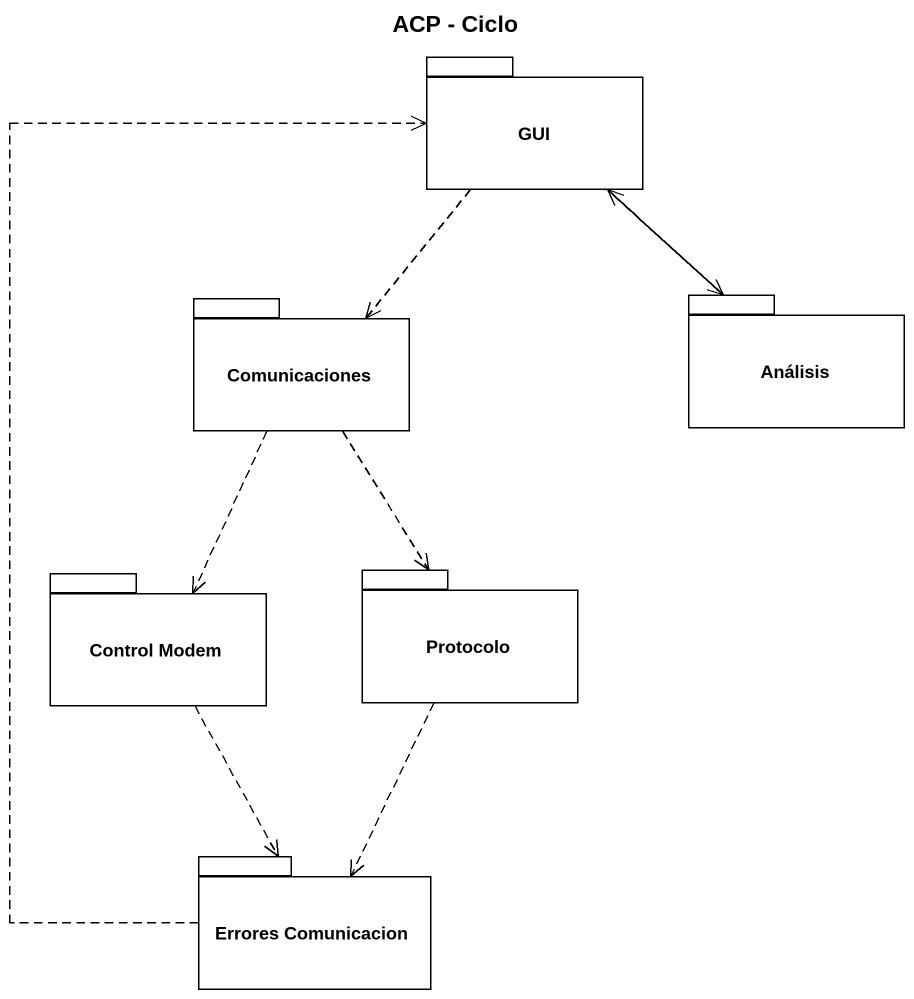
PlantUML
@startuml
title ACP - Ciclo
package GUI {
}
package Análisis {
}
package Comunicaciones {
}
package "Control Modem" as Control_Modem {
}
package Protocolo {
}
package "Errores Comunicacion" as Errores_Comunicacion {
}
GUI ..> Análisis
GUI ..> Comunicaciones
Análisis .up.> GUI
Comunicaciones ..> Control_Modem
Comunicaciones ..> Protocolo
Control_Modem ..> Errores_Comunicacion
Protocolo ..> Errores_Comunicacion
Errores_Comunicacion .up.> GUI
@enduml
